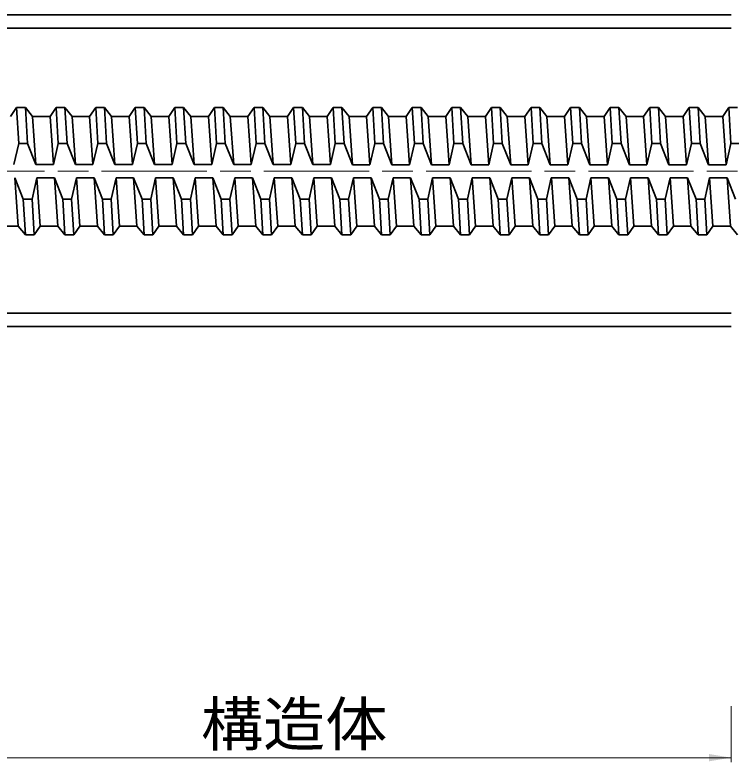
# Model space of a CAD drawing. Units: millimetres at full size, sheet at 1:2; details may follow other scales. Extents: x 2057 to 3739, y 937 to 2125.
# Drawn here: x 2407.6 to 2570.9, y 1663.5 to 1833.8 of the extents above; entities that cross this region are included whole.
import ezdxf
from ezdxf.enums import TextEntityAlignment as Align

# ---------------------------------------------------------------- set-up
doc = ezdxf.new("R2010")
doc.units = ezdxf.units.MM
doc.header["$LTSCALE"] = 2
doc.linetypes.add('CHAIN', pattern=[18.5, 12, -1.5, 3.5, -1.5])
for name, color, linetype, lineweight in [('1 外形線', 7, 'Continuous', 35), ('4中心線', 1, 'CHAIN', 15), ('6寸法線', 4, 'Continuous', 13)]:
    doc.layers.add(name, color=color, linetype=linetype, lineweight=lineweight)
doc.styles.add('ＭＳ Ｐゴシック', font='')
doc.styles.get('ＭＳ Ｐゴシック').set_extended_font_data('MS PGothic')

# ---------------------------------------------------------------- blocks, each defined once
blk = doc.blocks.new('filled_arrow')
at = {"color": 0, "linetype": 'Continuous', "lineweight": -2}
blk.add_solid([(7.5, 1.25), (0, 0), (7.5, -1.25)], dxfattribs=at)

msp = doc.modelspace()

# ---------------------------------------------------------------- linework, layer by layer
at = {"layer": '1 外形線'}
for p, q in [((2570.876, 1833.802), (2371.637, 1833.808)), ((2570.876, 1830.802), (2371.637, 1830.808)), ((2407.949, 1812.693), (2406.556, 1810.693)), ((2408.424, 1804.531), (2407.949, 1812.693)), ((2409.948, 1812.693), (2407.949, 1812.693)), ((2409.948, 1812.693), (2411.566, 1810.693)), ((2410.424, 1804.531), (2409.948, 1812.693)), ((2416.972, 1812.693), (2415.579, 1810.693)), ((2417.448, 1804.531), (2416.972, 1812.693)), ((2418.972, 1812.693), (2416.972, 1812.693)), ((2418.972, 1812.693), (2420.589, 1810.693)), ((2419.448, 1804.531), (2418.972, 1812.693)), ((2425.996, 1812.693), (2424.603, 1810.693)), ((2426.472, 1804.531), (2425.996, 1812.693)), ((2427.997, 1812.693), (2425.996, 1812.693)), ((2428.472, 1804.53), (2427.996, 1812.692)), ((2427.997, 1812.693), (2429.613, 1810.693)), ((2435.02, 1812.693), (2433.627, 1810.692)), ((2435.496, 1804.531), (2435.02, 1812.693)), ((2437.02, 1812.692), (2435.02, 1812.693)), ((2437.02, 1812.692), (2438.637, 1810.692)), ((2437.496, 1804.53), (2437.02, 1812.692)), ((2444.044, 1812.692), (2442.651, 1810.692)), ((2446.044, 1812.692), (2444.044, 1812.692)), ((2444.519, 1804.53), (2444.044, 1812.692)), ((2446.044, 1812.692), (2447.661, 1810.692)), ((2446.519, 1804.53), (2446.044, 1812.692)), ((2453.068, 1812.692), (2451.675, 1810.692)), ((2453.543, 1804.53), (2453.068, 1812.692)), ((2455.068, 1812.692), (2453.068, 1812.692)), ((2455.068, 1812.692), (2456.685, 1810.691)), ((2455.543, 1804.53), (2455.068, 1812.692)), ((2462.092, 1812.692), (2460.699, 1810.692)), ((2462.567, 1804.53), (2462.092, 1812.692)), ((2464.091, 1812.692), (2462.092, 1812.692)), ((2464.091, 1812.692), (2465.709, 1810.692)), ((2464.567, 1804.53), (2464.091, 1812.692)), ((2471.115, 1812.692), (2469.722, 1810.692)), ((2471.591, 1804.53), (2471.115, 1812.692)), ((2473.115, 1812.691), (2471.115, 1812.692)), ((2473.115, 1812.691), (2474.732, 1810.691)), ((2473.591, 1804.529), (2473.115, 1812.691)), ((2480.139, 1812.691), (2478.746, 1810.691)), ((2482.14, 1812.692), (2480.139, 1812.691)), ((2480.615, 1804.529), (2480.139, 1812.691)), ((2482.615, 1804.529), (2482.139, 1812.691)), ((2482.14, 1812.692), (2483.756, 1810.691)), ((2489.163, 1812.691), (2487.77, 1810.691)), ((2489.639, 1804.529), (2489.163, 1812.691)), ((2491.163, 1812.691), (2489.163, 1812.691)), ((2491.163, 1812.691), (2492.78, 1810.691)), ((2491.639, 1804.529), (2491.163, 1812.691)), ((2498.187, 1812.691), (2496.794, 1810.691)), ((2500.187, 1812.691), (2498.187, 1812.691)), ((2498.662, 1804.529), (2498.187, 1812.691)), ((2500.187, 1812.691), (2501.804, 1810.691)), ((2500.662, 1804.529), (2500.187, 1812.691)), ((2507.211, 1812.691), (2505.818, 1810.691)), ((2507.686, 1804.529), (2507.211, 1812.691)), ((2509.211, 1812.69), (2507.211, 1812.691)), ((2509.211, 1812.69), (2510.828, 1810.689)), ((2509.686, 1804.528), (2509.211, 1812.69)), ((2516.235, 1812.69), (2514.842, 1810.69)), ((2516.71, 1804.529), (2516.235, 1812.69)), ((2518.234, 1812.69), (2516.235, 1812.69)), ((2518.234, 1812.69), (2519.852, 1810.69)), ((2518.71, 1804.528), (2518.234, 1812.69)), ((2525.258, 1812.69), (2523.865, 1810.69)), ((2525.734, 1804.528), (2525.258, 1812.69)), ((2527.258, 1812.69), (2525.258, 1812.69)), ((2527.258, 1812.69), (2528.875, 1810.69)), ((2527.734, 1804.528), (2527.258, 1812.69)), ((2534.282, 1812.69), (2532.889, 1810.69)), ((2536.283, 1812.691), (2534.282, 1812.69)), ((2534.758, 1804.528), (2534.282, 1812.69)), ((2536.758, 1804.528), (2536.282, 1812.69)), ((2536.283, 1812.691), (2537.899, 1810.69)), ((2543.306, 1812.69), (2541.913, 1810.69)), ((2543.782, 1804.528), (2543.306, 1812.69)), ((2545.306, 1812.689), (2543.306, 1812.69)), ((2545.306, 1812.689), (2546.923, 1810.69)), ((2545.782, 1804.527), (2545.306, 1812.689)), ((2552.33, 1812.69), (2550.937, 1810.689)), ((2554.33, 1812.689), (2552.33, 1812.69)), ((2552.805, 1804.527), (2552.33, 1812.69)), ((2554.33, 1812.689), (2555.947, 1810.689)), ((2554.805, 1804.527), (2554.33, 1812.689)), ((2561.354, 1812.689), (2559.961, 1810.69)), ((2561.829, 1804.527), (2561.354, 1812.689)), ((2563.354, 1812.689), (2561.354, 1812.689)), ((2563.354, 1812.689), (2564.971, 1810.688)), ((2563.829, 1804.527), (2563.354, 1812.689)), ((2570.378, 1812.689), (2568.985, 1810.689)), ((2570.853, 1804.527), (2570.378, 1812.689)), ((2572.377, 1812.689), (2570.378, 1812.689)), ((2415.579, 1810.693), (2411.566, 1810.693)), ((2412.33, 1799.681), (2411.566, 1810.693)), ((2416.344, 1799.681), (2415.579, 1810.693)), ((2424.603, 1810.693), (2420.589, 1810.693)), ((2421.354, 1799.681), (2420.589, 1810.693)), ((2425.367, 1799.681), (2424.603, 1810.693)), ((2433.627, 1810.692), (2429.613, 1810.693)), ((2430.378, 1799.681), (2429.613, 1810.693)), ((2434.391, 1799.681), (2433.627, 1810.692)), ((2442.651, 1810.692), (2438.637, 1810.692)), ((2439.401, 1799.681), (2438.637, 1810.692)), ((2443.415, 1799.681), (2442.651, 1810.691)), ((2448.425, 1799.68), (2447.661, 1810.692)), ((2451.675, 1810.692), (2447.661, 1810.692)), ((2452.439, 1799.68), (2451.675, 1810.692)), ((2460.698, 1810.692), (2456.685, 1810.692)), ((2457.449, 1799.68), (2456.685, 1810.691)), ((2461.463, 1799.68), (2460.699, 1810.692)), ((2469.722, 1810.692), (2465.709, 1810.692)), ((2466.473, 1799.68), (2465.709, 1810.692)), ((2470.487, 1799.68), (2469.722, 1810.692)), ((2478.746, 1810.691), (2474.732, 1810.691)), ((2475.497, 1799.68), (2474.732, 1810.691)), ((2479.51, 1799.68), (2478.746, 1810.691)), ((2487.77, 1810.691), (2483.756, 1810.691)), ((2484.521, 1799.679), (2483.756, 1810.691)), ((2488.534, 1799.679), (2487.77, 1810.691)), ((2496.794, 1810.691), (2492.78, 1810.691)), ((2493.544, 1799.679), (2492.78, 1810.691)), ((2497.558, 1799.679), (2496.794, 1810.69)), ((2502.568, 1799.679), (2501.804, 1810.691)), ((2505.818, 1810.691), (2501.804, 1810.691)), ((2506.582, 1799.679), (2505.818, 1810.691)), ((2514.841, 1810.69), (2510.828, 1810.69)), ((2511.592, 1799.679), (2510.828, 1810.689)), ((2515.606, 1799.678), (2514.842, 1810.69)), ((2523.865, 1810.69), (2519.852, 1810.69)), ((2520.616, 1799.678), (2519.852, 1810.69)), ((2524.63, 1799.678), (2523.865, 1810.69)), ((2532.889, 1810.69), (2528.875, 1810.69)), ((2529.64, 1799.678), (2528.875, 1810.69)), ((2533.653, 1799.678), (2532.889, 1810.69)), ((2541.913, 1810.69), (2537.899, 1810.69)), ((2538.664, 1799.678), (2537.899, 1810.69)), ((2542.677, 1799.678), (2541.913, 1810.69)), ((2550.937, 1810.689), (2546.923, 1810.69)), ((2547.687, 1799.678), (2546.923, 1810.69)), ((2551.701, 1799.678), (2550.937, 1810.689)), ((2559.961, 1810.69), (2555.947, 1810.689)), ((2556.711, 1799.677), (2555.947, 1810.689)), ((2560.725, 1799.678), (2559.961, 1810.69)), ((2568.984, 1810.689), (2564.971, 1810.689)), ((2565.735, 1799.677), (2564.971, 1810.688)), ((2569.749, 1799.677), (2568.985, 1810.689)), ((2408.424, 1804.531), (2407.32, 1799.681)), ((2408.424, 1804.531), (2410.424, 1804.531)), ((2410.424, 1804.531), (2412.33, 1799.681)), ((2417.448, 1804.531), (2416.344, 1799.681)), ((2417.448, 1804.531), (2419.448, 1804.531)), ((2419.448, 1804.531), (2421.354, 1799.681)), ((2426.472, 1804.531), (2425.367, 1799.681)), ((2426.472, 1804.531), (2428.471, 1804.53)), ((2428.472, 1804.53), (2430.378, 1799.681)), ((2435.496, 1804.531), (2434.391, 1799.681)), ((2435.496, 1804.531), (2437.496, 1804.53)), ((2437.496, 1804.53), (2439.401, 1799.681)), ((2444.519, 1804.53), (2443.415, 1799.681)), ((2444.519, 1804.53), (2446.519, 1804.53)), ((2446.519, 1804.53), (2448.425, 1799.68)), ((2453.543, 1804.53), (2452.439, 1799.68)), ((2453.543, 1804.53), (2455.543, 1804.53)), ((2455.543, 1804.53), (2457.449, 1799.68)), ((2462.567, 1804.53), (2461.463, 1799.68)), ((2462.567, 1804.53), (2464.567, 1804.53)), ((2464.567, 1804.53), (2466.473, 1799.68)), ((2471.591, 1804.53), (2470.487, 1799.68)), ((2471.591, 1804.53), (2473.591, 1804.529)), ((2473.591, 1804.529), (2475.497, 1799.68)), ((2480.615, 1804.529), (2479.51, 1799.68)), ((2480.615, 1804.529), (2482.614, 1804.529)), ((2482.615, 1804.529), (2484.521, 1799.679)), ((2489.639, 1804.529), (2488.534, 1799.679)), ((2489.639, 1804.529), (2491.639, 1804.529)), ((2491.639, 1804.529), (2493.544, 1799.679)), ((2498.662, 1804.529), (2497.558, 1799.679)), ((2498.662, 1804.529), (2500.662, 1804.529)), ((2500.662, 1804.529), (2502.568, 1799.679)), ((2507.686, 1804.529), (2506.582, 1799.679)), ((2507.686, 1804.529), (2509.686, 1804.528)), ((2509.686, 1804.528), (2511.592, 1799.679)), ((2516.71, 1804.529), (2515.606, 1799.678)), ((2516.71, 1804.529), (2518.71, 1804.528)), ((2518.71, 1804.528), (2520.616, 1799.678)), ((2525.734, 1804.528), (2524.63, 1799.678)), ((2525.734, 1804.528), (2527.734, 1804.528)), ((2527.734, 1804.528), (2529.64, 1799.678)), ((2534.758, 1804.528), (2533.653, 1799.678)), ((2534.758, 1804.528), (2536.757, 1804.528)), ((2536.758, 1804.528), (2538.664, 1799.678)), ((2543.782, 1804.528), (2542.677, 1799.678)), ((2543.782, 1804.528), (2545.782, 1804.527)), ((2545.782, 1804.527), (2547.687, 1799.678)), ((2552.805, 1804.527), (2551.701, 1799.678)), ((2552.805, 1804.527), (2554.805, 1804.527)), ((2554.805, 1804.527), (2556.711, 1799.677)), ((2561.829, 1804.527), (2560.725, 1799.678)), ((2561.829, 1804.527), (2563.829, 1804.527)), ((2563.829, 1804.527), (2565.735, 1799.677)), ((2570.853, 1804.527), (2569.749, 1799.677)), ((2570.853, 1804.527), (2572.853, 1804.527)), ((2416.344, 1799.681), (2412.33, 1799.681)), ((2425.367, 1799.681), (2421.354, 1799.681)), ((2434.391, 1799.681), (2430.378, 1799.681)), ((2443.415, 1799.681), (2439.401, 1799.681)), ((2452.439, 1799.68), (2448.425, 1799.68)), ((2461.462, 1799.68), (2457.449, 1799.68)), ((2470.487, 1799.68), (2466.473, 1799.68)), ((2479.51, 1799.68), (2475.497, 1799.68)), ((2488.534, 1799.679), (2484.521, 1799.679)), ((2497.558, 1799.679), (2493.544, 1799.679)), ((2506.582, 1799.679), (2502.568, 1799.679)), ((2515.605, 1799.679), (2511.592, 1799.679)), ((2524.63, 1799.678), (2520.616, 1799.678)), ((2533.653, 1799.678), (2529.64, 1799.678)), ((2542.677, 1799.678), (2538.664, 1799.678)), ((2551.701, 1799.678), (2547.687, 1799.678)), ((2560.725, 1799.678), (2556.711, 1799.677)), ((2569.748, 1799.677), (2565.735, 1799.677)), ((2408.332, 1785.694), (2407.568, 1796.682)), ((2409.473, 1791.831), (2407.568, 1796.682)), ((2411.473, 1791.832), (2412.577, 1796.682)), ((2413.342, 1785.693), (2412.577, 1796.682)), ((2416.591, 1796.68), (2412.577, 1796.682)), ((2417.356, 1785.693), (2416.591, 1796.68)), ((2418.497, 1791.831), (2416.591, 1796.68)), ((2420.497, 1791.832), (2421.601, 1796.68)), ((2425.615, 1796.681), (2421.601, 1796.68)), ((2422.366, 1785.693), (2421.602, 1796.681)), ((2426.379, 1785.693), (2425.615, 1796.681)), ((2427.521, 1791.831), (2425.615, 1796.681)), ((2429.521, 1791.831), (2430.625, 1796.68)), ((2434.639, 1796.681), (2430.625, 1796.68)), ((2431.389, 1785.693), (2430.625, 1796.68)), ((2435.403, 1785.693), (2434.639, 1796.681)), ((2436.545, 1791.83), (2434.639, 1796.681)), ((2438.545, 1791.831), (2439.649, 1796.681)), ((2440.413, 1785.692), (2439.649, 1796.681)), ((2443.663, 1796.681), (2439.649, 1796.681)), ((2444.427, 1785.693), (2443.663, 1796.681)), ((2445.569, 1791.83), (2443.663, 1796.68)), ((2447.569, 1791.831), (2448.673, 1796.681)), ((2449.437, 1785.692), (2448.673, 1796.681)), ((2452.686, 1796.68), (2448.673, 1796.681)), ((2453.451, 1785.692), (2452.686, 1796.68)), ((2454.592, 1791.83), (2452.686, 1796.68)), ((2456.592, 1791.831), (2457.697, 1796.68)), ((2461.71, 1796.68), (2457.697, 1796.68)), ((2458.461, 1785.692), (2457.697, 1796.679)), ((2462.475, 1785.692), (2461.711, 1796.68)), ((2463.616, 1791.83), (2461.711, 1796.68)), ((2465.616, 1791.83), (2466.72, 1796.68)), ((2467.485, 1785.692), (2466.72, 1796.68)), ((2470.734, 1796.679), (2466.72, 1796.68)), ((2471.499, 1785.692), (2470.734, 1796.679)), ((2472.64, 1791.829), (2470.734, 1796.679)), ((2474.64, 1791.83), (2475.744, 1796.679)), ((2479.758, 1796.68), (2475.744, 1796.679)), ((2476.509, 1785.692), (2475.745, 1796.68)), ((2480.522, 1785.691), (2479.758, 1796.68)), ((2481.664, 1791.829), (2479.758, 1796.68)), ((2483.664, 1791.83), (2484.768, 1796.679)), ((2488.782, 1796.68), (2484.768, 1796.679)), ((2485.532, 1785.692), (2484.768, 1796.679)), ((2489.546, 1785.691), (2488.782, 1796.68)), ((2490.688, 1791.829), (2488.782, 1796.68)), ((2492.688, 1791.83), (2493.792, 1796.679)), ((2494.556, 1785.691), (2493.792, 1796.679)), ((2497.806, 1796.679), (2493.792, 1796.679)), ((2498.57, 1785.691), (2497.806, 1796.679)), ((2499.712, 1791.829), (2497.806, 1796.679)), ((2501.712, 1791.829), (2502.816, 1796.679)), ((2503.58, 1785.691), (2502.816, 1796.679)), ((2506.829, 1796.678), (2502.816, 1796.679)), ((2507.594, 1785.691), (2506.829, 1796.678)), ((2508.735, 1791.829), (2506.829, 1796.678)), ((2510.735, 1791.829), (2511.84, 1796.679)), ((2515.853, 1796.679), (2511.84, 1796.679)), ((2512.604, 1785.691), (2511.84, 1796.678)), ((2516.618, 1785.691), (2515.854, 1796.679)), ((2517.759, 1791.828), (2515.854, 1796.679)), ((2519.759, 1791.829), (2520.863, 1796.679)), ((2521.628, 1785.691), (2520.863, 1796.679)), ((2524.877, 1796.678), (2520.863, 1796.679)), ((2525.642, 1785.69), (2524.877, 1796.678)), ((2526.783, 1791.828), (2524.877, 1796.678)), ((2528.783, 1791.829), (2529.887, 1796.678)), ((2533.901, 1796.678), (2529.887, 1796.678)), ((2530.652, 1785.69), (2529.888, 1796.679)), ((2534.665, 1785.69), (2533.901, 1796.678)), ((2535.807, 1791.828), (2533.901, 1796.678)), ((2537.807, 1791.828), (2538.911, 1796.677)), ((2542.925, 1796.678), (2538.911, 1796.677)), ((2539.675, 1785.69), (2538.911, 1796.677)), ((2543.689, 1785.69), (2542.925, 1796.678)), ((2544.831, 1791.828), (2542.925, 1796.678)), ((2546.831, 1791.828), (2547.935, 1796.678)), ((2548.699, 1785.69), (2547.935, 1796.678)), ((2551.949, 1796.678), (2547.935, 1796.678)), ((2552.713, 1785.69), (2551.949, 1796.678)), ((2553.855, 1791.827), (2551.949, 1796.677)), ((2555.855, 1791.828), (2556.959, 1796.678)), ((2557.723, 1785.69), (2556.959, 1796.678)), ((2560.972, 1796.677), (2556.959, 1796.678)), ((2561.737, 1785.69), (2560.972, 1796.677)), ((2562.878, 1791.827), (2560.972, 1796.677)), ((2564.878, 1791.828), (2565.983, 1796.678)), ((2569.996, 1796.678), (2565.983, 1796.678)), ((2566.747, 1785.69), (2565.983, 1796.677)), ((2571.902, 1791.827), (2569.996, 1796.677)), ((2570.761, 1785.689), (2569.996, 1796.677)), ((2409.473, 1791.831), (2411.473, 1791.832)), ((2409.949, 1783.693), (2409.473, 1791.831)), ((2411.948, 1783.693), (2411.473, 1791.832)), ((2418.497, 1791.831), (2420.497, 1791.832)), ((2418.972, 1783.693), (2418.497, 1791.831)), ((2420.972, 1783.693), (2420.497, 1791.832)), ((2427.996, 1783.693), (2427.521, 1791.831)), ((2427.521, 1791.831), (2429.521, 1791.831)), ((2429.996, 1783.692), (2429.521, 1791.831)), ((2436.545, 1791.83), (2438.545, 1791.831)), ((2437.02, 1783.692), (2436.545, 1791.83)), ((2439.019, 1783.692), (2438.545, 1791.831)), ((2445.569, 1791.83), (2447.568, 1791.831)), ((2446.044, 1783.692), (2445.569, 1791.83)), ((2448.043, 1783.692), (2447.568, 1791.831)), ((2454.592, 1791.83), (2456.592, 1791.831)), ((2455.067, 1783.692), (2454.592, 1791.83)), ((2457.067, 1783.692), (2456.592, 1791.831)), ((2464.092, 1783.692), (2463.616, 1791.83)), ((2463.616, 1791.83), (2465.616, 1791.83)), ((2466.091, 1783.692), (2465.616, 1791.83)), ((2472.64, 1791.829), (2474.64, 1791.83)), ((2473.115, 1783.692), (2472.64, 1791.829)), ((2475.115, 1783.691), (2474.64, 1791.83)), ((2481.664, 1791.829), (2483.664, 1791.83)), ((2482.139, 1783.692), (2481.664, 1791.829)), ((2484.139, 1783.691), (2483.664, 1791.83)), ((2490.688, 1791.829), (2492.688, 1791.83)), ((2491.163, 1783.691), (2490.688, 1791.829)), ((2493.162, 1783.691), (2492.688, 1791.83)), ((2500.187, 1783.691), (2499.712, 1791.829)), ((2499.712, 1791.829), (2501.711, 1791.829)), ((2502.186, 1783.691), (2501.711, 1791.829)), ((2509.21, 1783.691), (2508.735, 1791.829)), ((2508.735, 1791.829), (2510.735, 1791.829)), ((2511.21, 1783.69), (2510.735, 1791.829)), ((2517.759, 1791.828), (2519.759, 1791.829)), ((2518.235, 1783.69), (2517.759, 1791.828)), ((2520.234, 1783.69), (2519.759, 1791.829)), ((2526.783, 1791.828), (2528.783, 1791.829)), ((2527.258, 1783.69), (2526.783, 1791.828)), ((2529.258, 1783.69), (2528.783, 1791.829)), ((2536.282, 1783.69), (2535.807, 1791.828)), ((2535.807, 1791.828), (2537.807, 1791.828)), ((2538.282, 1783.69), (2537.807, 1791.828)), ((2545.306, 1783.69), (2544.831, 1791.828)), ((2544.831, 1791.828), (2546.831, 1791.828)), ((2547.305, 1783.69), (2546.831, 1791.828)), ((2553.855, 1791.827), (2555.854, 1791.828)), ((2554.33, 1783.69), (2553.855, 1791.827)), ((2556.329, 1783.689), (2555.854, 1791.828)), ((2562.878, 1791.827), (2564.878, 1791.828)), ((2563.353, 1783.689), (2562.878, 1791.827)), ((2565.353, 1783.689), (2564.878, 1791.828)), ((2408.332, 1785.694), (2404.318, 1785.694)), ((2409.949, 1783.693), (2408.332, 1785.694)), ((2411.948, 1783.693), (2413.342, 1785.693)), ((2417.356, 1785.693), (2413.342, 1785.693)), ((2418.972, 1783.693), (2417.356, 1785.693)), ((2420.972, 1783.693), (2422.366, 1785.693)), ((2426.379, 1785.693), (2422.366, 1785.693)), ((2427.996, 1783.693), (2426.379, 1785.693)), ((2429.996, 1783.692), (2431.389, 1785.693)), ((2435.403, 1785.693), (2431.389, 1785.693)), ((2437.02, 1783.692), (2435.403, 1785.693)), ((2439.019, 1783.692), (2440.413, 1785.692)), ((2444.427, 1785.693), (2440.413, 1785.692)), ((2446.044, 1783.692), (2444.427, 1785.693)), ((2448.043, 1783.692), (2449.437, 1785.692)), ((2453.451, 1785.692), (2449.437, 1785.692)), ((2455.067, 1783.692), (2453.451, 1785.692)), ((2457.067, 1783.692), (2458.461, 1785.692)), ((2462.475, 1785.692), (2458.461, 1785.692)), ((2464.092, 1783.692), (2462.475, 1785.692)), ((2466.091, 1783.692), (2467.485, 1785.692)), ((2471.499, 1785.692), (2467.485, 1785.692)), ((2473.115, 1783.692), (2471.499, 1785.692)), ((2475.115, 1783.691), (2476.509, 1785.692)), ((2480.522, 1785.691), (2476.509, 1785.692)), ((2482.139, 1783.692), (2480.522, 1785.691)), ((2484.139, 1783.691), (2485.532, 1785.692)), ((2489.546, 1785.691), (2485.532, 1785.692)), ((2491.163, 1783.691), (2489.546, 1785.691)), ((2493.162, 1783.691), (2494.556, 1785.691)), ((2498.57, 1785.691), (2494.556, 1785.691)), ((2500.187, 1783.691), (2498.57, 1785.691)), ((2502.186, 1783.691), (2503.58, 1785.691)), ((2507.594, 1785.691), (2503.58, 1785.691)), ((2509.21, 1783.691), (2507.594, 1785.691)), ((2511.21, 1783.69), (2512.604, 1785.691)), ((2516.618, 1785.691), (2512.604, 1785.691)), ((2518.235, 1783.69), (2516.618, 1785.691)), ((2520.234, 1783.69), (2521.628, 1785.691)), ((2525.642, 1785.69), (2521.628, 1785.691)), ((2527.258, 1783.69), (2525.642, 1785.69)), ((2529.258, 1783.69), (2530.652, 1785.69)), ((2534.665, 1785.69), (2530.652, 1785.69)), ((2536.282, 1783.69), (2534.665, 1785.69)), ((2538.282, 1783.69), (2539.675, 1785.69)), ((2543.689, 1785.69), (2539.675, 1785.69)), ((2545.306, 1783.69), (2543.689, 1785.69)), ((2547.305, 1783.69), (2548.699, 1785.69)), ((2552.713, 1785.69), (2548.699, 1785.69)), ((2554.33, 1783.69), (2552.713, 1785.69)), ((2556.329, 1783.689), (2557.723, 1785.69)), ((2561.737, 1785.69), (2557.723, 1785.69)), ((2563.353, 1783.689), (2561.737, 1785.69)), ((2565.353, 1783.689), (2566.747, 1785.69)), ((2570.761, 1785.689), (2566.747, 1785.69)), ((2572.378, 1783.689), (2570.761, 1785.689)), ((2411.948, 1783.693), (2409.949, 1783.693)), ((2420.972, 1783.693), (2418.972, 1783.693)), ((2429.996, 1783.692), (2427.996, 1783.693)), ((2439.019, 1783.692), (2437.02, 1783.692)), ((2448.043, 1783.692), (2446.044, 1783.692)), ((2457.067, 1783.692), (2455.067, 1783.692)), ((2466.091, 1783.692), (2464.092, 1783.692)), ((2475.115, 1783.691), (2473.115, 1783.692)), ((2484.139, 1783.691), (2482.139, 1783.692)), ((2493.162, 1783.691), (2491.163, 1783.691)), ((2502.186, 1783.691), (2500.187, 1783.691)), ((2511.21, 1783.69), (2509.21, 1783.691)), ((2520.234, 1783.69), (2518.235, 1783.69)), ((2529.258, 1783.69), (2527.258, 1783.69)), ((2538.282, 1783.69), (2536.282, 1783.69)), ((2547.305, 1783.69), (2545.306, 1783.69)), ((2556.329, 1783.689), (2554.33, 1783.69)), ((2565.353, 1783.689), (2563.353, 1783.689)), ((2570.873, 1765.802), (2371.635, 1765.808)), ((2570.873, 1762.802), (2371.635, 1762.808))]:
    msp.add_line(p, q, dxfattribs=at)
at = {"layer": '4中心線'}
msp.add_line((3635.333, 1798.188), (2270.374, 1798.188), dxfattribs=at)
at = {"layer": '6寸法線'}
for p, q in [((2570.868, 1676.268), (2570.868, 1663.51)), ((2371.63, 1664.51), (2570.868, 1664.51))]:
    msp.add_line(p, q, dxfattribs=at)

# ---------------------------------------------------------------- block references
at = {"layer": '6寸法線', "xscale": 0.667, "yscale": 0.667, "rotation": 180}
msp.add_blockref('filled_arrow', (2570.868, 1664.51), dxfattribs=at)

# ---------------------------------------------------------------- texts
at = {"layer": '6寸法線', "style": 'ＭＳ Ｐゴシック', "width": 1.05}
msp.add_text('構造体', height=9.897, dxfattribs=at).set_placement((2471.249, 1672.158), align=Align.MIDDLE_CENTER)

doc.saveas('drawing.dxf')
